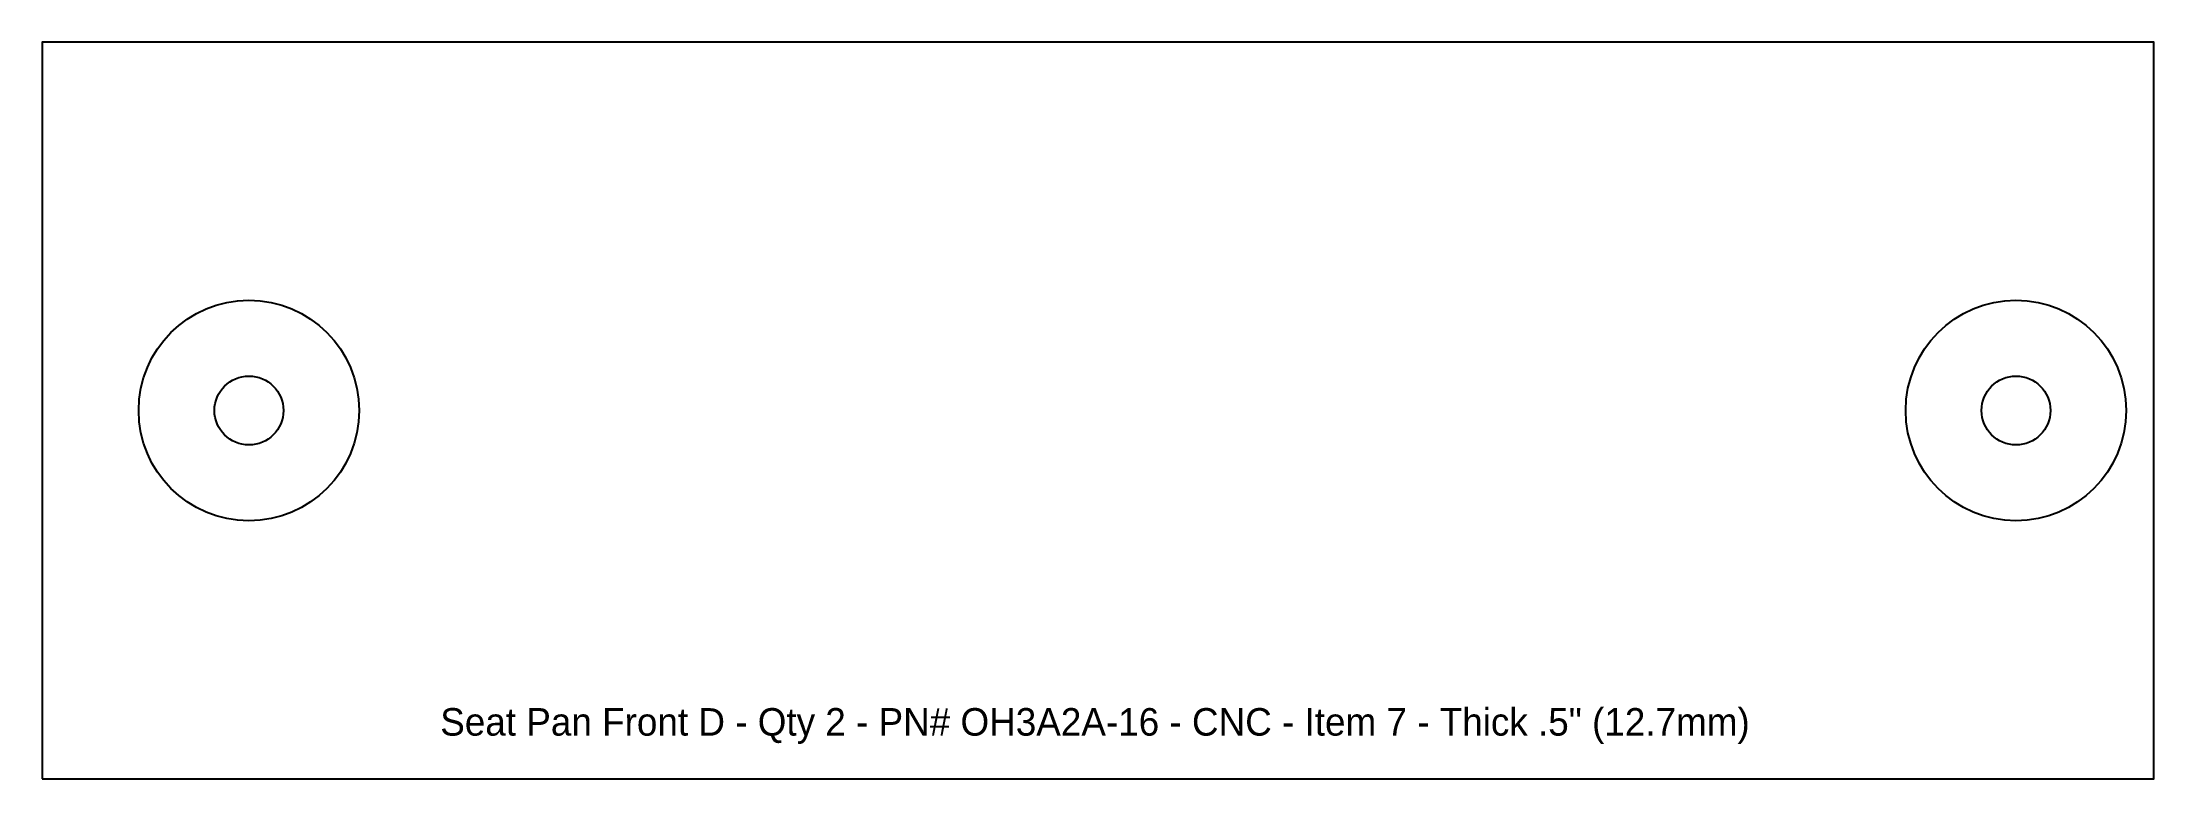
# Model space of a CAD drawing. Extents: x 0.63 to 4.46, y 0.58 to 1.92.
import ezdxf

# ---------------------------------------------------------------- set-up
doc = ezdxf.new("R2010")
doc.units = 0
doc.header["$MEASUREMENT"] = 0
doc.layers.get('0').update_dxf_attribs({"linetype": 'CONTINUOUS'})
doc.layers.add('Info', color=4, linetype='CONTINUOUS')
doc.styles.add('Annotative', font='txt')

msp = doc.modelspace()

# ---------------------------------------------------------------- linework, layer by layer
at = {"color": 7, "linetype": 'Continuous'}
msp.add_lwpolyline([(0.6294, 0.5838), (4.4601, 0.5838), (4.4601, 1.9204), (0.6294, 1.9204)], close=True, dxfattribs=at)
for centre in [(1.0044, 1.2521), (4.2101, 1.2521)]:
    msp.add_circle(centre, 0.2)
for centre in [(1.0044, 1.2521), (4.2101, 1.2521)]:
    msp.add_circle(centre, 0.0625, dxfattribs=at)

# ---------------------------------------------------------------- texts
at = {"layer": 'Info', "insert": (2.5393, 0.7121), "char_height": 0.05, "attachment_point": 2, "style": 'Annotative'}
msp.add_mtext_dynamic_manual_height_columns('Seat Pan Front D - Qty 2 - PN# OH3A2A-16 - CNC - Item 7 - Thick .5" (12.7mm)', width=5.31726, gutter_width=0.625, heights=[0.083], dxfattribs=at)

doc.saveas('drawing.dxf')
